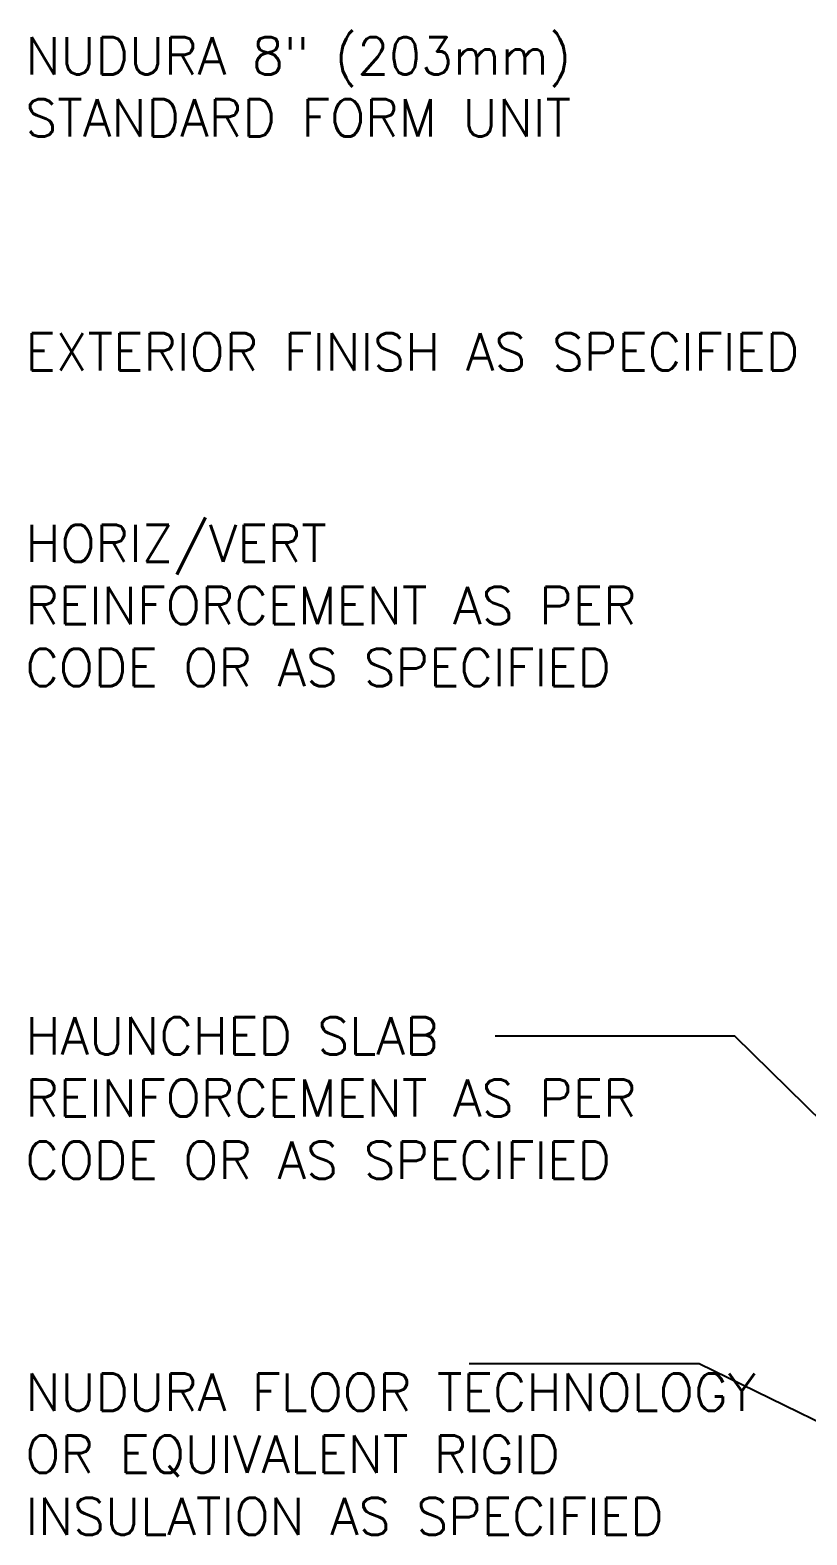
# Model space of a CAD drawing. Header units: inches. Extents: x 250.9 to 308.4, y 9.6 to 66.9.
# Drawn here: x 252.36 to 268.01, y 35.19 to 65.49 of the extents above; entities that cross this region are included whole.
import ezdxf

# ---------------------------------------------------------------- set-up
doc = ezdxf.new("R2010")
doc.units = ezdxf.units.IN
doc.header["$LTSCALE"] = 0.5
doc.header["$MEASUREMENT"] = 0
doc.layers.add('TEXT', color=4, linetype='Continuous')
doc.styles.add('DIM', font='romans.shx', dxfattribs={"width": 0.7})
doc.styles.add('ROMANS', font='romans.shx', dxfattribs={"height": 1.125})
doc.dimstyles.new('ext_12', dxfattribs={"dimscale": 12, "dimtxt": 0.09375, "dimasz": 0.09375, "dimexe": 0.09375, "dimexo": 0.0625, "dimgap": 0.0625, "dimtad": 1, "dimdec": 1, "dimzin": 3, "dimdsep": 46, "dimlunit": 4, "dimtxsty": 'DIM', "dimcen": 0.09, "dimdle": 0.09375, "dimclrt": 4, "dimadec": 0, "dimazin": 0, "dimtfac": 1, "dimtdec": 1, "dimtmove": 2, "dimatfit": 3, "dimfxl": 1, "dimfrac": 2, "dimtolj": 1, "dimtzin": 0, "dimarcsym": 0})

msp = doc.modelspace()

# ---------------------------------------------------------------- linework, layer by layer
at = {"layer": 'TEXT'}
for points in [[(272.107, 64.818, 0, 0.36, 0), (271.027, 64.818, 0, 0, 0), (264.824, 64.818, 0, 0, 0)], [(271.103, 59.595, 0, 0.36, 0), (270.023, 59.595, 0, 0, 0), (263.964, 59.595, 0, 0, 0)], [(277.352, 53.93, 0, 0.36, 0), (276.272, 53.93, 0, 0, 0), (266.349, 53.93, 0, 0, 0)]]:
    msp.add_lwpolyline(points, format="xyseb", dxfattribs=at)

# ---------------------------------------------------------------- texts
at = {"layer": 'TEXT', "char_height": 0.75, "width": 16.37365, "attachment_point": 4, "style": 'ROMANS'}
for s, insert in [('NUDURA 8" (203mm) STANDARD FORM UNIT', (252.264, 64.352)), ('EXTERIOR FINISH AS SPECIFIED', (252.264, 59.014)), ('HORIZ/VERT  REINFORCEMENT AS PER CODE OR AS SPECIFIED', (252.264, 53.907)), ('HAUNCHED SLAB REINFORCEMENT AS PER CODE OR AS SPECIFIED', (252.264, 43.986)), ('NUDURA FLOOR TECHNOLOGY OR EQUIVALENT RIGID INSULATION AS SPECIFIED', (252.264, 36.811))]:
    msp.add_mtext(s, dxfattribs=dict(at, insert=insert))

# ---------------------------------------------------------------- leaders
at = {"layer": 'TEXT'}
for points in [[(275.831, 36.147), (266.553, 45.228), (261.728, 45.228)], [(272.565, 35.345), (265.837, 38.63), (261.206, 38.63)]]:
    msp.add_leader(points, dimstyle='ext_12', override={"dimgap": 0.0625, "dimtad": 0}, dxfattribs=at)

doc.saveas('drawing.dxf')
